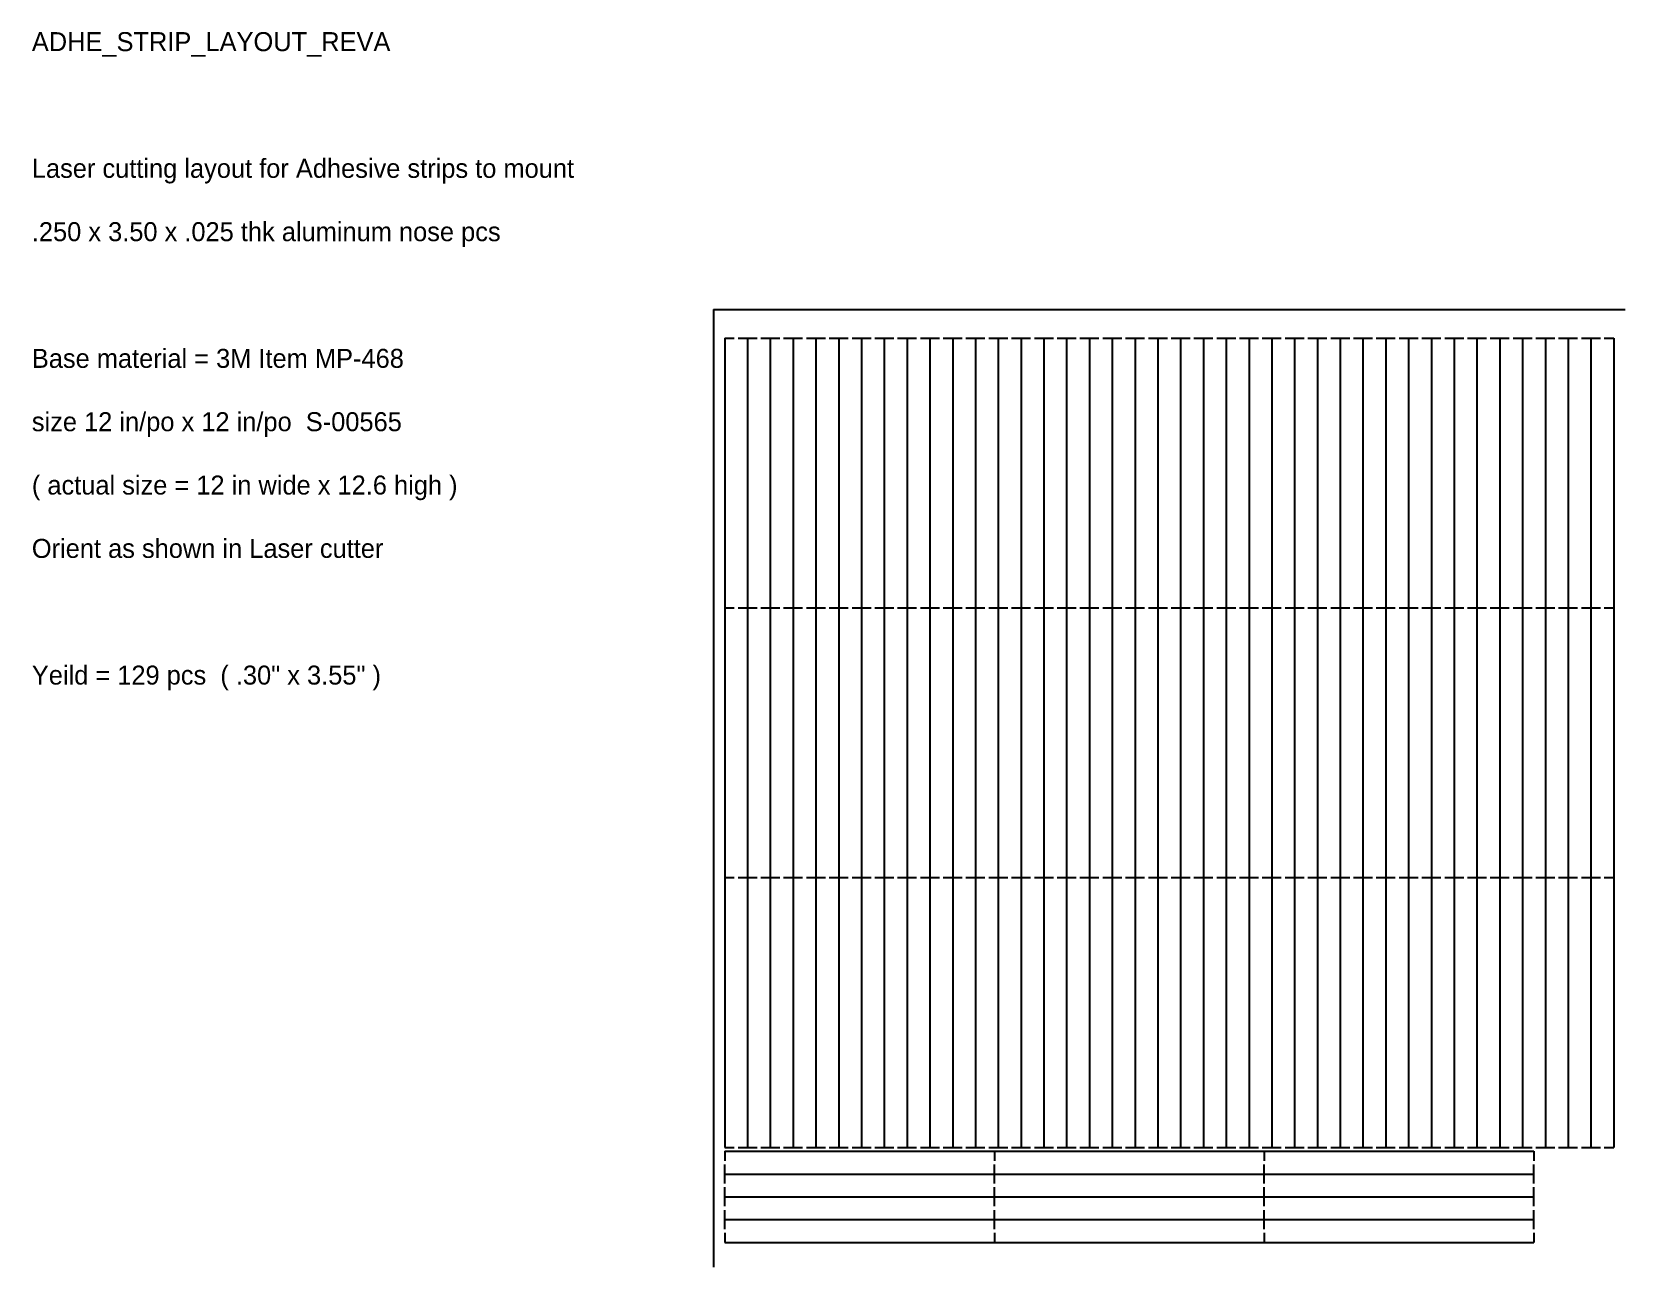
# Model space of a CAD drawing. Extents: x -15 to 6, y -6.3 to 10.
import ezdxf

# ---------------------------------------------------------------- set-up
doc = ezdxf.new("R2010")
doc.units = 0
doc.header["$MEASUREMENT"] = 0
doc.linetypes.add('solid', pattern=[0])
doc.layers.add('1', color=1, linetype='solid')

msp = doc.modelspace()

# ---------------------------------------------------------------- linework, layer by layer
at = {"layer": '1', "color": 3, "linetype": 'solid'}
for q in [(6, 6.3), (-6, -6.3)]:
    msp.add_line((-6, 6.3), q, dxfattribs=at)
at = {"layer": '1', "color": 5, "linetype": 'solid'}
for p, q in [((-5.85, 5.925), (-5.85, -4.725)), ((-5.85, 5.925), (-5.725, 5.925)), ((-5.675, 5.925), (-5.425, 5.925)), ((-5.55, 5.925), (-5.55, -4.725)), ((-5.375, 5.925), (-5.125, 5.925)), ((-5.25, 5.925), (-5.25, -4.725)), ((-5.075, 5.925), (-4.825, 5.925)), ((-4.95, 5.925), (-4.95, -4.725)), ((-4.775, 5.925), (-4.525, 5.925)), ((-4.65, 5.925), (-4.65, -4.725)), ((-4.475, 5.925), (-4.225, 5.925)), ((-4.35, 5.925), (-4.35, -4.725)), ((-4.175, 5.925), (-3.925, 5.925)), ((-4.05, 5.925), (-4.05, -4.725)), ((-3.875, 5.925), (-3.625, 5.925)), ((-3.75, 5.925), (-3.75, -4.725)), ((-3.575, 5.925), (-3.325, 5.925)), ((-3.45, 5.925), (-3.45, -4.725)), ((-3.275, 5.925), (-3.025, 5.925)), ((-3.15, 5.925), (-3.15, -4.725)), ((-2.975, 5.925), (-2.725, 5.925)), ((-2.85, 5.925), (-2.85, -4.725)), ((-2.675, 5.925), (-2.425, 5.925)), ((-2.55, 5.925), (-2.55, -4.725)), ((-2.375, 5.925), (-2.125, 5.925)), ((-2.25, 5.925), (-2.25, -4.725)), ((-2.075, 5.925), (-1.825, 5.925)), ((-1.95, 5.925), (-1.95, -4.725)), ((-1.775, 5.925), (-1.525, 5.925)), ((-1.65, 5.925), (-1.65, -4.725)), ((-1.475, 5.925), (-1.225, 5.925)), ((-1.35, 5.925), (-1.35, -4.725)), ((-1.175, 5.925), (-0.925, 5.925)), ((-1.05, 5.925), (-1.05, -4.725)), ((-0.875, 5.925), (-0.625, 5.925)), ((-0.75, 5.925), (-0.75, -4.725)), ((-0.575, 5.925), (-0.325, 5.925)), ((-0.45, 5.925), (-0.45, -4.725)), ((-0.275, 5.925), (-0.025, 5.925)), ((-0.15, 5.925), (-0.15, -4.725)), ((0.025, 5.925), (0.275, 5.925)), ((0.15, 5.925), (0.15, -4.725)), ((0.325, 5.925), (0.575, 5.925)), ((0.45, 5.925), (0.45, -4.725)), ((0.625, 5.925), (0.875, 5.925)), ((0.75, 5.925), (0.75, -4.725)), ((0.925, 5.925), (1.175, 5.925)), ((1.05, 5.925), (1.05, -4.725)), ((1.225, 5.925), (1.475, 5.925)), ((1.35, 5.925), (1.35, -4.725)), ((1.525, 5.925), (1.775, 5.925)), ((1.65, 5.925), (1.65, -4.725)), ((1.825, 5.925), (2.075, 5.925)), ((1.95, 5.925), (1.95, -4.725)), ((2.125, 5.925), (2.375, 5.925)), ((2.25, 5.925), (2.25, -4.725)), ((2.425, 5.925), (2.675, 5.925)), ((2.55, 5.925), (2.55, -4.725)), ((2.725, 5.925), (2.975, 5.925)), ((2.85, 5.925), (2.85, -4.725)), ((3.025, 5.925), (3.275, 5.925)), ((3.15, 5.925), (3.15, -4.725)), ((3.325, 5.925), (3.575, 5.925)), ((3.45, 5.925), (3.45, -4.725)), ((3.625, 5.925), (3.875, 5.925)), ((3.75, 5.925), (3.75, -4.725)), ((3.925, 5.925), (4.175, 5.925)), ((4.05, 5.925), (4.05, -4.725)), ((4.225, 5.925), (4.475, 5.925)), ((4.35, 5.925), (4.35, -4.725)), ((4.525, 5.925), (4.775, 5.925)), ((4.65, 5.925), (4.65, -4.725)), ((4.825, 5.925), (5.075, 5.925)), ((4.95, 5.925), (4.95, -4.725)), ((5.125, 5.925), (5.375, 5.925)), ((5.25, 5.925), (5.25, -4.725)), ((5.425, 5.925), (5.675, 5.925)), ((5.55, 5.925), (5.55, -4.725)), ((5.725, 5.925), (5.85, 5.925)), ((5.85, 5.925), (5.85, -4.725)), ((-5.85, 2.375), (-5.725, 2.375)), ((-5.675, 2.375), (-5.425, 2.375)), ((-5.375, 2.375), (-5.125, 2.375)), ((-5.075, 2.375), (-4.825, 2.375)), ((-4.775, 2.375), (-4.525, 2.375)), ((-4.475, 2.375), (-4.225, 2.375)), ((-4.175, 2.375), (-3.925, 2.375)), ((-3.875, 2.375), (-3.625, 2.375)), ((-3.575, 2.375), (-3.325, 2.375)), ((-3.275, 2.375), (-3.025, 2.375)), ((-2.975, 2.375), (-2.725, 2.375)), ((-2.675, 2.375), (-2.425, 2.375)), ((-2.375, 2.375), (-2.125, 2.375)), ((-2.075, 2.375), (-1.825, 2.375)), ((-1.775, 2.375), (-1.525, 2.375)), ((-1.475, 2.375), (-1.225, 2.375)), ((-1.175, 2.375), (-0.925, 2.375)), ((-0.875, 2.375), (-0.625, 2.375)), ((-0.575, 2.375), (-0.325, 2.375)), ((-0.275, 2.375), (-0.025, 2.375)), ((0.025, 2.375), (0.275, 2.375)), ((0.325, 2.375), (0.575, 2.375)), ((0.625, 2.375), (0.875, 2.375)), ((0.925, 2.375), (1.175, 2.375)), ((1.225, 2.375), (1.475, 2.375)), ((1.525, 2.375), (1.775, 2.375)), ((1.825, 2.375), (2.075, 2.375)), ((2.125, 2.375), (2.375, 2.375)), ((2.425, 2.375), (2.675, 2.375)), ((2.725, 2.375), (2.975, 2.375)), ((3.025, 2.375), (3.275, 2.375)), ((3.325, 2.375), (3.575, 2.375)), ((3.625, 2.375), (3.875, 2.375)), ((3.925, 2.375), (4.175, 2.375)), ((4.225, 2.375), (4.475, 2.375)), ((4.525, 2.375), (4.775, 2.375)), ((4.825, 2.375), (5.075, 2.375)), ((5.125, 2.375), (5.375, 2.375)), ((5.425, 2.375), (5.675, 2.375)), ((5.725, 2.375), (5.85, 2.375)), ((-5.85, -1.175), (-5.725, -1.175)), ((-5.675, -1.175), (-5.425, -1.175)), ((-5.375, -1.175), (-5.125, -1.175)), ((-5.075, -1.175), (-4.825, -1.175)), ((-4.775, -1.175), (-4.525, -1.175)), ((-4.475, -1.175), (-4.225, -1.175)), ((-4.175, -1.175), (-3.925, -1.175)), ((-3.875, -1.175), (-3.625, -1.175)), ((-3.575, -1.175), (-3.325, -1.175)), ((-3.275, -1.175), (-3.025, -1.175)), ((-2.975, -1.175), (-2.725, -1.175)), ((-2.675, -1.175), (-2.425, -1.175)), ((-2.375, -1.175), (-2.125, -1.175)), ((-2.075, -1.175), (-1.825, -1.175)), ((-1.775, -1.175), (-1.525, -1.175)), ((-1.475, -1.175), (-1.225, -1.175)), ((-1.175, -1.175), (-0.925, -1.175)), ((-0.875, -1.175), (-0.625, -1.175)), ((-0.575, -1.175), (-0.325, -1.175)), ((-0.275, -1.175), (-0.025, -1.175)), ((0.025, -1.175), (0.275, -1.175)), ((0.325, -1.175), (0.575, -1.175)), ((0.625, -1.175), (0.875, -1.175)), ((0.925, -1.175), (1.175, -1.175)), ((1.225, -1.175), (1.475, -1.175)), ((1.525, -1.175), (1.775, -1.175)), ((1.825, -1.175), (2.075, -1.175)), ((2.125, -1.175), (2.375, -1.175)), ((2.425, -1.175), (2.675, -1.175)), ((2.725, -1.175), (2.975, -1.175)), ((3.025, -1.175), (3.275, -1.175)), ((3.325, -1.175), (3.575, -1.175)), ((3.625, -1.175), (3.875, -1.175)), ((3.925, -1.175), (4.175, -1.175)), ((4.225, -1.175), (4.475, -1.175)), ((4.525, -1.175), (4.775, -1.175)), ((4.825, -1.175), (5.075, -1.175)), ((5.125, -1.175), (5.375, -1.175)), ((5.425, -1.175), (5.675, -1.175)), ((5.725, -1.175), (5.85, -1.175)), ((-5.85, -4.725), (-5.725, -4.725)), ((-5.85, -4.775), (4.8, -4.775)), ((-5.85, -4.775), (-5.85, -4.9)), ((-5.675, -4.725), (-5.425, -4.725)), ((-5.375, -4.725), (-5.125, -4.725)), ((-5.075, -4.725), (-4.825, -4.725)), ((-4.775, -4.725), (-4.525, -4.725)), ((-4.475, -4.725), (-4.225, -4.725)), ((-4.175, -4.725), (-3.925, -4.725)), ((-3.875, -4.725), (-3.625, -4.725)), ((-3.575, -4.725), (-3.325, -4.725)), ((-3.275, -4.725), (-3.025, -4.725)), ((-2.975, -4.725), (-2.725, -4.725)), ((-2.675, -4.725), (-2.425, -4.725)), ((-2.375, -4.725), (-2.125, -4.725)), ((-2.3, -4.775), (-2.3, -4.9)), ((-2.075, -4.725), (-1.825, -4.725)), ((-1.775, -4.725), (-1.525, -4.725)), ((-1.475, -4.725), (-1.225, -4.725)), ((-1.175, -4.725), (-0.925, -4.725)), ((-0.875, -4.725), (-0.625, -4.725)), ((-0.575, -4.725), (-0.325, -4.725)), ((-0.275, -4.725), (-0.025, -4.725)), ((0.025, -4.725), (0.275, -4.725)), ((0.325, -4.725), (0.575, -4.725)), ((0.625, -4.725), (0.875, -4.725)), ((0.925, -4.725), (1.175, -4.725)), ((1.225, -4.725), (1.475, -4.725)), ((1.25, -4.775), (1.25, -4.9)), ((1.525, -4.725), (1.775, -4.725)), ((1.825, -4.725), (2.075, -4.725)), ((2.125, -4.725), (2.375, -4.725)), ((2.425, -4.725), (2.675, -4.725)), ((2.725, -4.725), (2.975, -4.725)), ((3.025, -4.725), (3.275, -4.725)), ((3.325, -4.725), (3.575, -4.725)), ((3.625, -4.725), (3.875, -4.725)), ((3.925, -4.725), (4.175, -4.725)), ((4.225, -4.725), (4.475, -4.725)), ((4.525, -4.725), (4.775, -4.725)), ((4.8, -4.775), (4.8, -4.9)), ((4.825, -4.725), (5.075, -4.725)), ((5.125, -4.725), (5.375, -4.725)), ((5.425, -4.725), (5.675, -4.725)), ((5.725, -4.725), (5.85, -4.725)), ((-5.85, -5.2), (-5.85, -4.95)), ((-2.3, -5.2), (-2.3, -4.95)), ((1.25, -5.2), (1.25, -4.95)), ((4.8, -5.2), (4.8, -4.95)), ((-5.85, -5.075), (4.8, -5.075)), ((-5.85, -5.5), (-5.85, -5.25)), ((-5.85, -5.375), (4.8, -5.375)), ((-2.3, -5.5), (-2.3, -5.25)), ((1.25, -5.5), (1.25, -5.25)), ((4.8, -5.5), (4.8, -5.25)), ((-5.85, -5.8), (-5.85, -5.55)), ((-2.3, -5.8), (-2.3, -5.55)), ((1.25, -5.8), (1.25, -5.55)), ((4.8, -5.8), (4.8, -5.55)), ((-5.85, -5.675), (4.8, -5.675)), ((-5.85, -5.85), (-5.85, -5.975)), ((-2.3, -5.85), (-2.3, -5.975)), ((1.25, -5.85), (1.25, -5.975)), ((4.8, -5.85), (4.8, -5.975)), ((-5.85, -5.975), (4.8, -5.975))]:
    msp.add_line(p, q, dxfattribs=at)

# ---------------------------------------------------------------- texts
at = {"layer": '1', "color": 5, "linetype": 'solid', "insert": (-14.969, 1.29), "char_height": 0.25, "width": 11.2125, "attachment_point": 7}
msp.add_mtext('ADHE_STRIP_LAYOUT_REVA^M\\P^M\\PLaser cutting layout for Adhesive strips to mount ^M\\P.250 x 3.50 x .025 thk aluminum nose pcs^M\\P^M\\PBase material = 3M Item MP-468   ^M\\Psize 12 in/po x 12 in/po  S-00565^M\\P( actual size = 12 in wide x 12.6 high )^M\\POrient as shown in Laser cutter^M\\P^M\\PYeild = 129 pcs  ( .30" x 3.55" )', dxfattribs=at)

doc.saveas('drawing.dxf')
